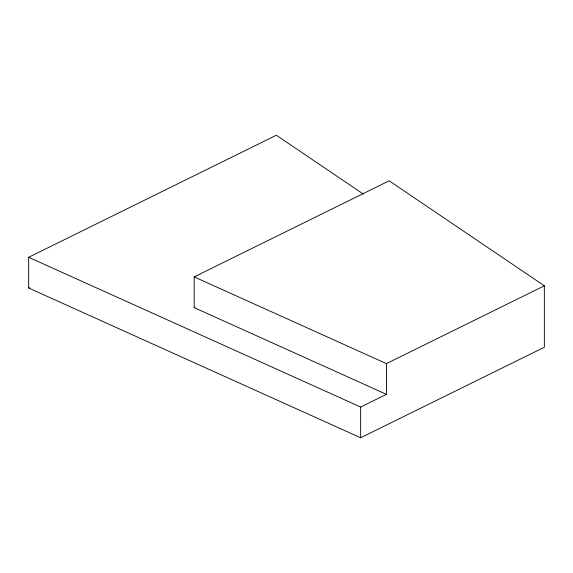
<?xml version="1.0" encoding="UTF-8"?>
<svg xmlns="http://www.w3.org/2000/svg" width="573" height="573" viewBox="0 0 573 573"><rect width="100%" height="100%" fill="white"/><g stroke="black" fill="none" stroke-linecap="round" stroke-linejoin="round"><path stroke-width="0.86" d="M544.35 285.798L386.431 363.619L386.431 394.339L194.175 307.622L194.175 276.895L389.153 180.817L544.35 285.798L544.35 347.245L360.653 437.765L28.65 288.011L28.65 257.291L276.344 135.235L363.346 194.082M28.65 288.011L29.495 287.596M194.175 307.622L195.013 307.207M28.65 257.291L360.653 407.045L386.431 394.339M194.175 276.895L386.431 363.619M360.653 407.045L360.653 437.765"/></g></svg>
